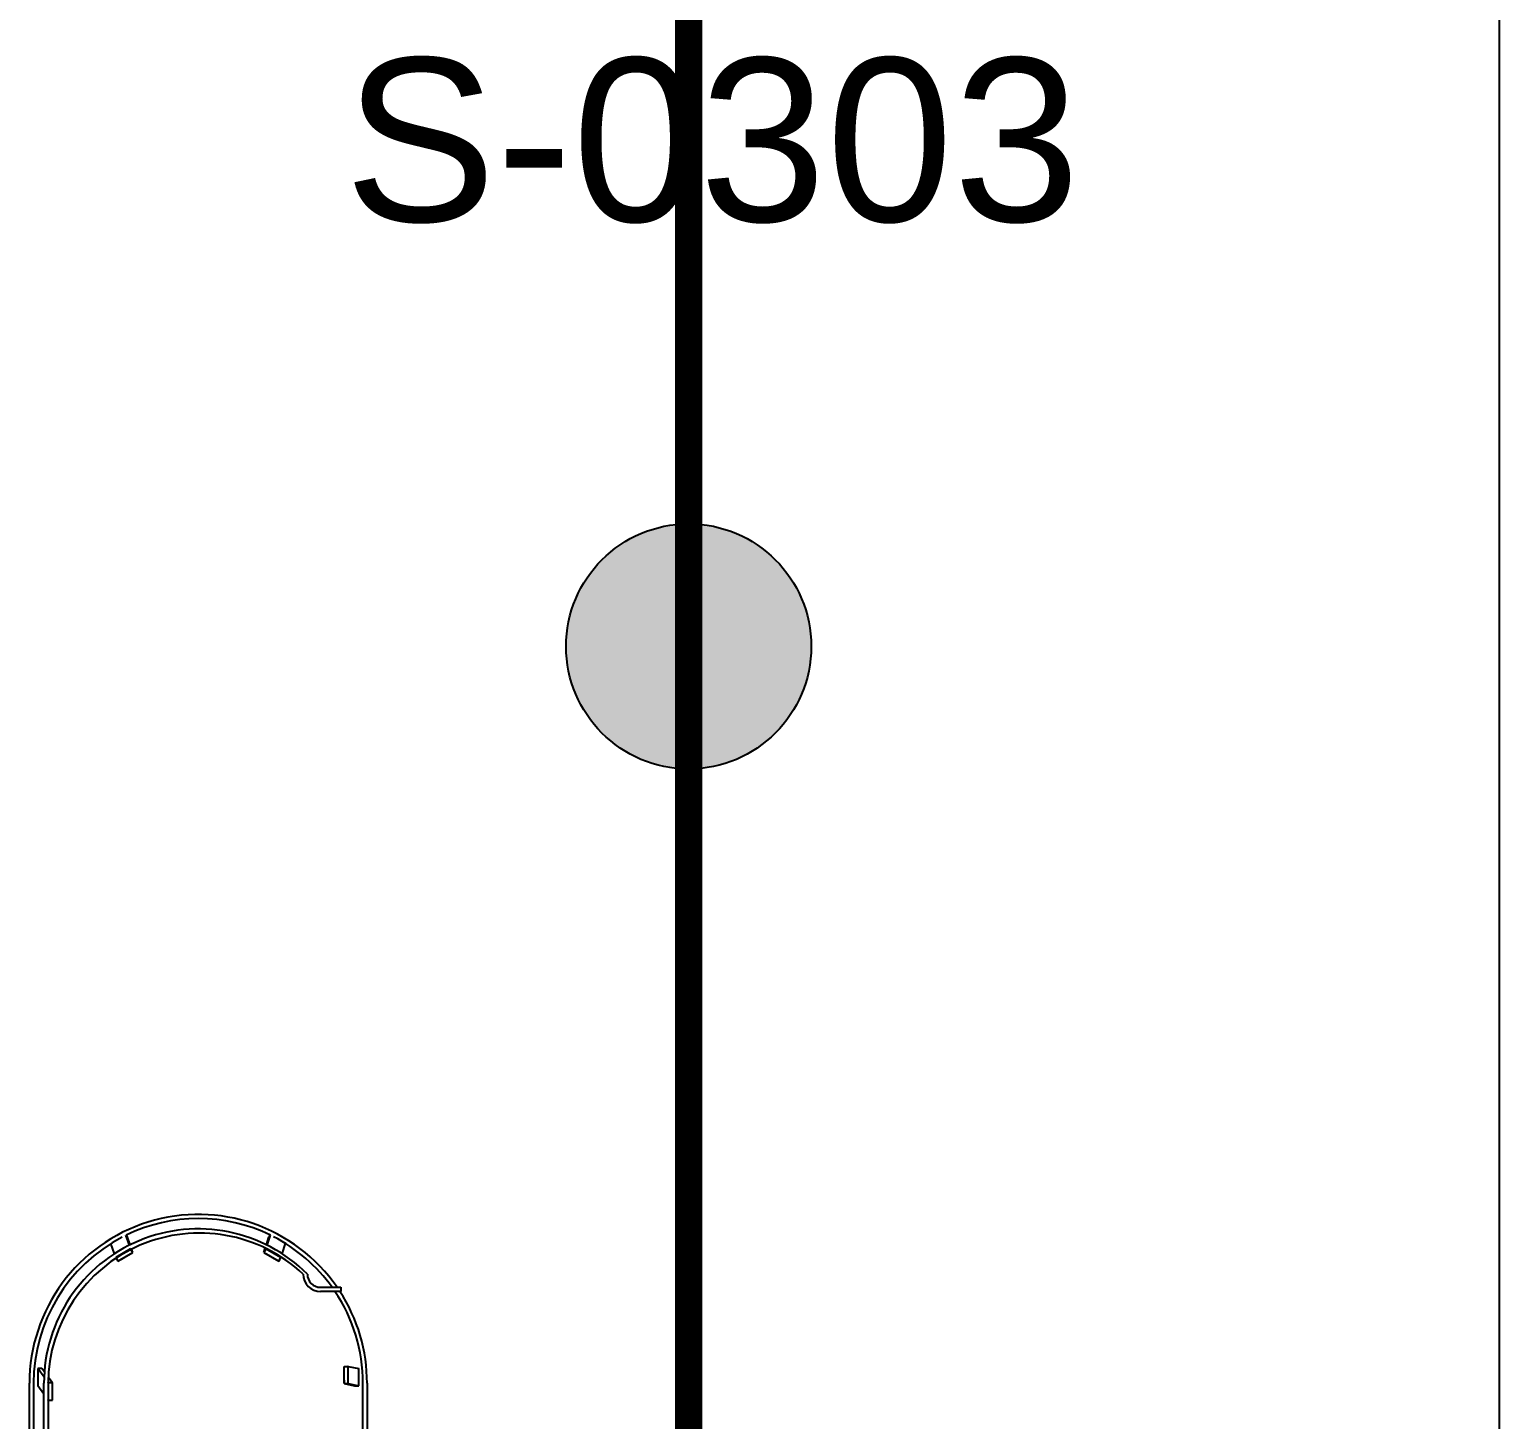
# Model space of a CAD drawing. Header units: inches. Extents: x 517790 to 538444, y 301815 to 302461.
# Drawn here: x 517891.77 to 517896.87, y 302300.38 to 302305.2 of the extents above; entities that cross this region are included whole.
import ezdxf

# ---------------------------------------------------------------- set-up
doc = ezdxf.new("R2010")
doc.units = ezdxf.units.IN
doc.header["$MEASUREMENT"] = 0
doc.linetypes.add('BLAST PROOF PARTITION-EMBED 1_DWG$0$DIVIDE2', pattern=[0.625, 0.25, -0.125, 0, -0.125, 0, -0.125])
for name, color, linetype in [('电气-接地设计-接地线', 3, '接地线'), ('硅胶总平面底图 工艺装置区', 253, 'Continuous'), ('硅胶总平面底图0804', 253, 'Continuous')]:
    doc.layers.add(name, color=color, linetype=linetype)
doc.styles.add('EESLTYPE', font='TXT.shx')
doc.styles.get("Standard").update_dxf_attribs({"font": 'arial.ttf'})
doc.linetypes.add('接地线', pattern='A,500,["/",EESLTYPE,S=200,R=0,X=0,Y=-100],-200,60,-200', length=960)

# ---------------------------------------------------------------- blocks, each defined once
blk = doc.blocks.new('PTJD2')
at = {"linetype": 'Continuous'}
blk.add_hatch(color=0, dxfattribs=at).paths.add_polyline_path([(150, 0, 1), (-150, 0, 1)])
at = {"color": 0, "linetype": 'Continuous'}
blk.add_circle((0, 0), 150, dxfattribs=at)

msp = doc.modelspace()

# ---------------------------------------------------------------- linework, layer by layer
at = {"layer": '电气-接地设计-接地线', "color": 1, "linetype": '接地线', "ltscale": 0.005, "const_width": 0.0944}
msp.add_lwpolyline([(517894.0556, 302300.1375), (517894.0556, 302305.9905)], dxfattribs=at)
at = {"layer": '硅胶总平面底图 工艺装置区', "linetype": 'BLAST PROOF PARTITION-EMBED 1_DWG$0$DIVIDE2', "lineweight": -3, "ltscale": 400}
msp.add_line((517896.8661, 302291.2639), (517896.8661, 302348.8476), dxfattribs=at)
at = {"layer": '硅胶总平面底图 工艺装置区', "color": 253, "linetype": 'Continuous', "lineweight": -3}
for p, q in [((517892.0652, 302300.9593), (517892.0532, 302300.9943)), ((517892.1171, 302300.9889), (517892.1051, 302301.0241)), ((517892.1108, 302301.0165), (517892.1065, 302301.0238)), ((517892.1197, 302300.9902), (517892.1108, 302301.0165)), ((517892.5921, 302300.9902), (517892.6009, 302301.0162)), ((517892.5945, 302300.989), (517892.6064, 302301.0239)), ((517892.6053, 302301.0238), (517892.6009, 302301.0162)), ((517892.6466, 302300.9593), (517892.6585, 302300.9943)), ((517892.1216, 302300.9761), (517892.0697, 302300.9461)), ((517892.0697, 302300.9461), (517892.0769, 302300.9336)), ((517892.071, 302300.9439), (517892.0729, 302300.9405)), ((517892.0769, 302300.9336), (517892.1288, 302300.9636)), ((517892.077, 302300.9336), (517892.0974, 302300.9455)), ((517892.1288, 302300.9636), (517892.1216, 302300.9761)), ((517892.1288, 302300.9637), (517892.1249, 302300.9751)), ((517892.1288, 302300.9637), (517892.1256, 302300.9692)), ((517892.1287, 302300.9637), (517892.1288, 302300.9637)), ((517892.583, 302300.9636), (517892.5882, 302300.9788)), ((517892.5902, 302300.9761), (517892.583, 302300.9636)), ((517892.583, 302300.9636), (517892.583, 302300.9634)), ((517892.583, 302300.9634), (517892.583, 302300.9636)), ((517892.583, 302300.9636), (517892.6349, 302300.9336)), ((517892.583, 302300.9634), (517892.6053, 302300.9507)), ((517892.5901, 302300.9759), (517892.587, 302300.9705)), ((517892.5901, 302300.9759), (517892.5906, 302300.9776)), ((517892.5901, 302300.9759), (517892.5901, 302300.9759)), ((517892.6421, 302300.9461), (517892.5902, 302300.9761)), ((517892.6421, 302300.9462), (517892.6198, 302300.9589)), ((517892.6349, 302300.9336), (517892.6421, 302300.9461)), ((517892.6421, 302300.9462), (517892.6429, 302300.9483)), ((517892.6421, 302300.9461), (517892.6421, 302300.9462)), ((517892.0769, 302300.9336), (517892.077, 302300.9336)), ((517892.635, 302300.9338), (517892.6381, 302300.9392)), ((517892.635, 302300.9338), (517892.635, 302300.9338)), ((517892.7797, 302300.843), (517892.8504, 302300.843)), ((517892.8504, 302300.843), (517892.8504, 302300.8286)), ((517892.8504, 302300.8286), (517892.7797, 302300.8286)), ((517891.8138, 302300.5618), (517891.7994, 302300.5617)), ((517891.8214, 302300.5316), (517891.7994, 302300.5617)), ((517891.7994, 302300.5617), (517891.7994, 302300.502)), ((517891.8225, 302300.5499), (517891.8138, 302300.5618)), ((517892.8612, 302300.5091), (517892.8612, 302300.569)), ((517892.8612, 302300.569), (517892.8756, 302300.569)), ((517892.8756, 302300.569), (517892.8742, 302300.569)), ((517892.8756, 302300.5091), (517892.8756, 302300.569)), ((517892.8756, 302300.569), (517892.9124, 302300.5619)), ((517892.8756, 302300.569), (517892.8756, 302300.569)), ((517892.9123, 302300.5019), (517892.9124, 302300.5619)), ((517891.7707, 302300.2226), (517891.7707, 302300.5103)), ((517891.785, 302300.5103), (517891.785, 302300.2226)), ((517891.821, 302300.4725), (517891.7994, 302300.502)), ((517891.821, 302300.2226), (517891.821, 302300.5103)), ((517891.8362, 302300.5114), (517891.8354, 302300.5125)), ((517891.8354, 302300.5103), (517891.8354, 302300.2226)), ((517891.8505, 302300.5115), (517891.836, 302300.5314)), ((517891.8362, 302300.5115), (517891.8362, 302300.4516)), ((517891.8506, 302300.5115), (517891.8362, 302300.5115)), ((517891.8506, 302300.4516), (517891.8506, 302300.5115)), ((517892.8612, 302300.5206), (517892.8612, 302300.5091)), ((517892.8612, 302300.5091), (517892.8612, 302300.5091)), ((517892.8655, 302300.5091), (517892.8612, 302300.5091)), ((517892.8612, 302300.5091), (517892.898, 302300.5019)), ((517892.8626, 302300.5091), (517892.8756, 302300.5091)), ((517892.8756, 302300.5091), (517892.9123, 302300.5019)), ((517892.898, 302300.5019), (517892.9123, 302300.5019)), ((517892.9267, 302300.2226), (517892.9267, 302300.5103)), ((517892.9411, 302300.5103), (517892.9411, 302300.2226)), ((517891.8362, 302300.4517), (517891.8354, 302300.4528)), ((517891.8362, 302300.4516), (517891.8506, 302300.4516))]:
    msp.add_line(p, q, dxfattribs=at)
for centre, radius, start, end in [((517892.3559, 302300.5103), 0.5852, 34.6405, 180), ((517892.3559, 302300.5103), 0.5349, 45, 180), ((517892.3559, 302300.5103), 0.5709, 64.0005, 116.0057), ((517892.3559, 302300.5103), 0.5709, 117.4964, 180), ((517892.3603, 302300.5058), 0.525, 46.7979, 179.514), ((517892.3559, 302300.5103), 0.5709, 35.6442, 62.85), ((517892.7797, 302300.8885), 0.0599, 180, 270), ((517892.7797, 302300.8885), 0.0456, 180, 270), ((517892.3559, 302300.5103), 0.5709, 0, 33.8864), ((517892.3559, 302300.5103), 0.5852, 0, 32.9456)]:
    msp.add_arc(centre, radius, start, end, dxfattribs=at)
at = {"layer": '硅胶总平面底图0804', "color": 253, "linetype": 'Continuous', "lineweight": 20}
msp.add_line((517896.8661, 302291.2639), (517896.8661, 302348.8476), dxfattribs=at)
at = {"layer": '硅胶总平面底图0804', "color": 5, "linetype": 'Continuous', "lineweight": 20}
msp.add_line((517896.8664, 302306.9334), (517896.8664, 302299.7376), dxfattribs=at)

# ---------------------------------------------------------------- block references
at = {"layer": '电气-接地设计-接地线', "color": 1, "xscale": 0.002831987834461186, "yscale": 0.002831987834461186, "zscale": 0.000943995944820395}
msp.add_blockref('PTJD2', (517894.0556, 302303.064), dxfattribs=at)

# ---------------------------------------------------------------- texts
at = {"layer": '硅胶总平面底图 工艺装置区', "color": 9}
msp.add_text('S-0303', height=0.5664, dxfattribs=at).set_placement((517892.8612, 302304.5367))

doc.saveas('drawing.dxf')
